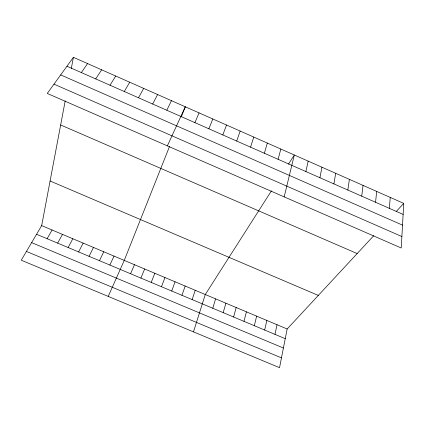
<?xml version="1.0" encoding="UTF-8"?>
<svg xmlns="http://www.w3.org/2000/svg" width="425" height="425" viewBox="0 0 425 425"><rect width="100%" height="100%" fill="white"/><g stroke="black" fill="none" stroke-linecap="round" stroke-linejoin="round"><path stroke-width="0.64" d="M403.75 203.389L401.232 247.988L47.265 93.436L73.408 57.322L403.75 203.389L396.148 211.576M389.374 208.356L390.23 197.407M375.578 202.273L376.662 191.409M361.733 196.169L363.046 185.39M347.841 190.049L349.392 179.35M333.901 183.903L335.692 173.294M373.825 235.625L287.162 328.993L279.538 367.678L21.25 260.212L41.677 225.627L65.2 100.853M71.315 68.404L73.408 57.322M319.919 177.74L321.943 167.216M274.975 334.369L277.01 324.716M305.888 171.557L308.152 161.117M264.669 330.044L266.836 320.434M254.341 325.709L256.642 316.142M284.182 196.881L294.318 154.998L288.49 164.124M243.987 321.364L246.415 311.833M278.104 159.306L280.84 149.042M233.607 317.007L236.167 307.519M223.205 312.635L225.898 303.195M264.35 153.244L267.325 143.066M212.771 308.258L215.597 298.86M193.465 331.867L205.275 294.514L271.4 190.899M250.548 147.162L253.762 137.068M192.143 299.598L195.234 290.286M236.704 141.058L240.157 131.054M181.948 295.317L185.167 286.046M171.727 291.024L175.073 281.796M222.817 134.938L226.509 125.019M161.479 286.726L164.958 277.536M151.204 282.413L154.822 273.27M169.548 146.423L124.254 260.398L108.221 296.4M181.289 116.875L185.295 106.797L167.37 145.876M208.877 128.796L212.813 118.963M140.909 278.088L144.654 268.988M194.9 122.634L199.081 112.891M130.587 273.758L134.47 264.701M109.868 265.057L114.022 256.089M99.477 260.695L103.758 251.77M166.797 110.245L171.472 100.683M89.053 256.317L93.473 247.435M78.604 251.935L83.162 243.095M152.676 104.019L157.595 94.547M68.133 247.536L72.829 238.744M138.508 97.777L143.682 88.395M57.635 243.132L62.47 234.382M47.111 238.712L52.084 230.01M124.291 91.508L129.715 82.222M110.027 85.223L115.712 76.027M95.721 78.912L101.655 69.812M81.361 72.585L87.555 63.58M26.43 251.441L281.467 357.877M31.636 242.627L283.411 348.022M41.677 225.627L287.162 328.993M36.561 234.281L285.249 338.683M50.092 180.992L318.314 295.428M60.653 124.977L357.175 253.566M53.986 84.15L401.875 236.539M66.953 66.236L403.128 214.418M60.679 74.906L402.523 225.133"/></g></svg>
